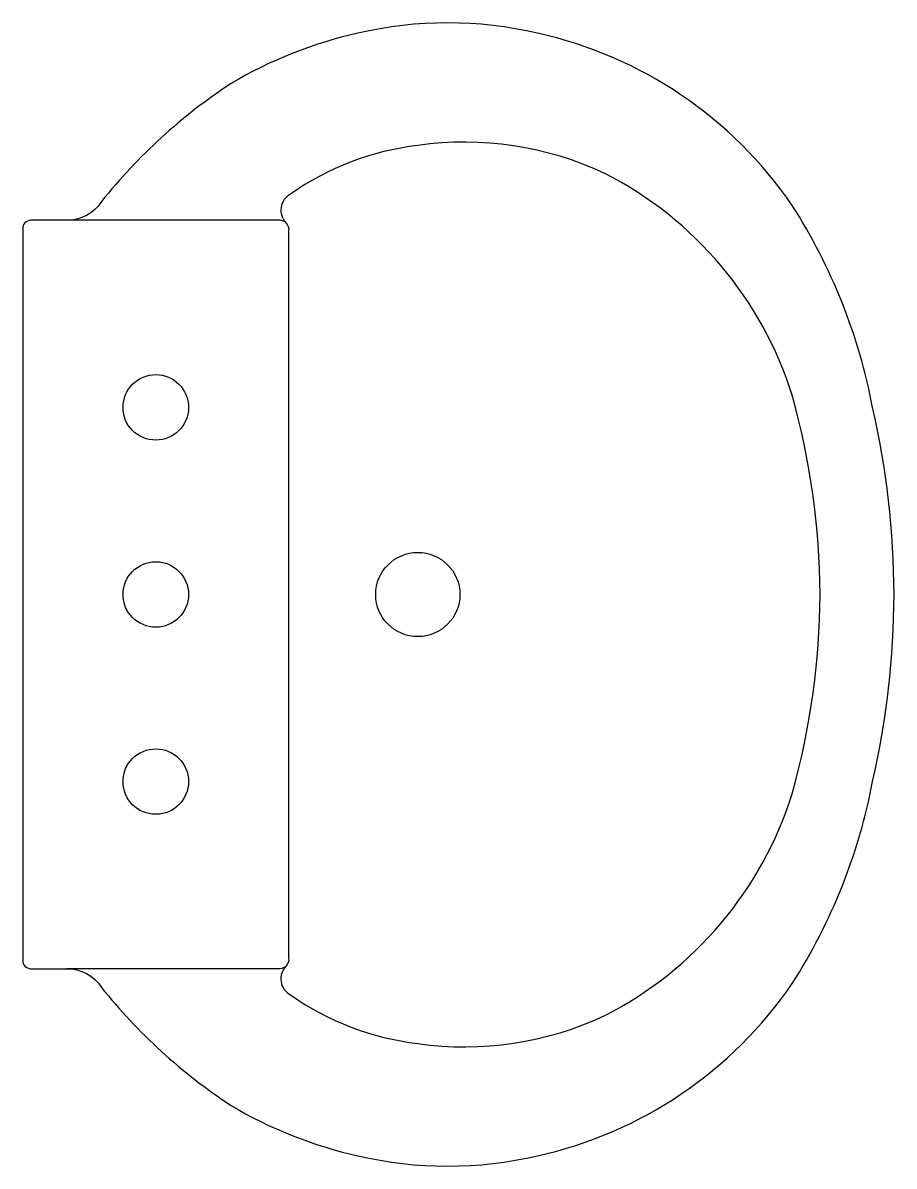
# Model space of a CAD drawing. Header units: millimetres. Extents: x -2942.246 to -2941.774, y 2968.02 to 2968.64.
import ezdxf

# ---------------------------------------------------------------- set-up
doc = ezdxf.new("R2010")
doc.units = ezdxf.units.MM
doc.header["$LTSCALE"] = 10
doc.layers.add('banheiro_louças', color=2, linetype='Continuous')

msp = doc.modelspace()

# ---------------------------------------------------------------- linework, layer by layer
at = {"layer": 'banheiro_louças'}
for points in [[(-2941.77393, 2968.33, 0.054284), (-2941.78559, 2968.43137, 0.095609), (-2941.82918, 2968.54085, 0.190704), (-2941.96704, 2968.63411, 0.115374), (-2942.06436, 2968.63411, 0.079124), (-2942.13329, 2968.60674, 0.078689), (-2942.20324, 2968.54288, -0.257114), (-2942.22223, 2968.53274), (-2942.24164, 2968.53274, 0.426857), (-2942.24581, 2968.52818), (-2942.24581, 2968.33), (-2942.24581, 2968.13182, 0.426857), (-2942.24164, 2968.12726), (-2942.22223, 2968.12726, -0.257114), (-2942.20324, 2968.11712, 0.078689), (-2942.13329, 2968.05326, 0.079124), (-2942.06436, 2968.02588, 0.115374), (-2941.96704, 2968.02588, 0.190704), (-2941.82918, 2968.11915, 0.095609), (-2941.78559, 2968.22863, 0.054284)], [(-2941.81397, 2968.33, 0.065549), (-2941.82918, 2968.43796, 0.201506), (-2941.93055, 2968.55808, 0.146769), (-2942.03192, 2968.57329, 0.125083), (-2942.10085, 2968.54693, 0.495463), (-2942.10334, 2968.53135, -0.234328), (-2942.10187, 2968.52716), (-2942.10187, 2968.33), (-2942.10187, 2968.13283, -0.234328), (-2942.10334, 2968.12865, 0.495463), (-2942.10085, 2968.11306, 0.125083), (-2942.03192, 2968.08671, 0.146769), (-2941.93055, 2968.10191, 0.201506), (-2941.82918, 2968.22204, 0.065549)]]:
    msp.add_lwpolyline(points, format="xyb", close=True, dxfattribs=at)
for points in [[(-2942.10334, 2968.53135, 0.174728), (-2942.10643, 2968.53274), (-2942.22223, 2968.53274)], [(-2942.10334, 2968.12865, -0.174728), (-2942.10643, 2968.12726), (-2942.22223, 2968.12726)]]:
    msp.add_lwpolyline(points, format="xyb", dxfattribs=at)
for centre in [(-2942.17384, 2968.43137), (-2942.17384, 2968.33), (-2942.17384, 2968.22863)]:
    msp.add_circle(centre, 0.01774, dxfattribs=at)
at = {"layer": 'banheiro_louças', "color": 1}
msp.add_circle((-2942.03192, 2968.33), 0.02281, dxfattribs=at)

doc.saveas('drawing.dxf')
